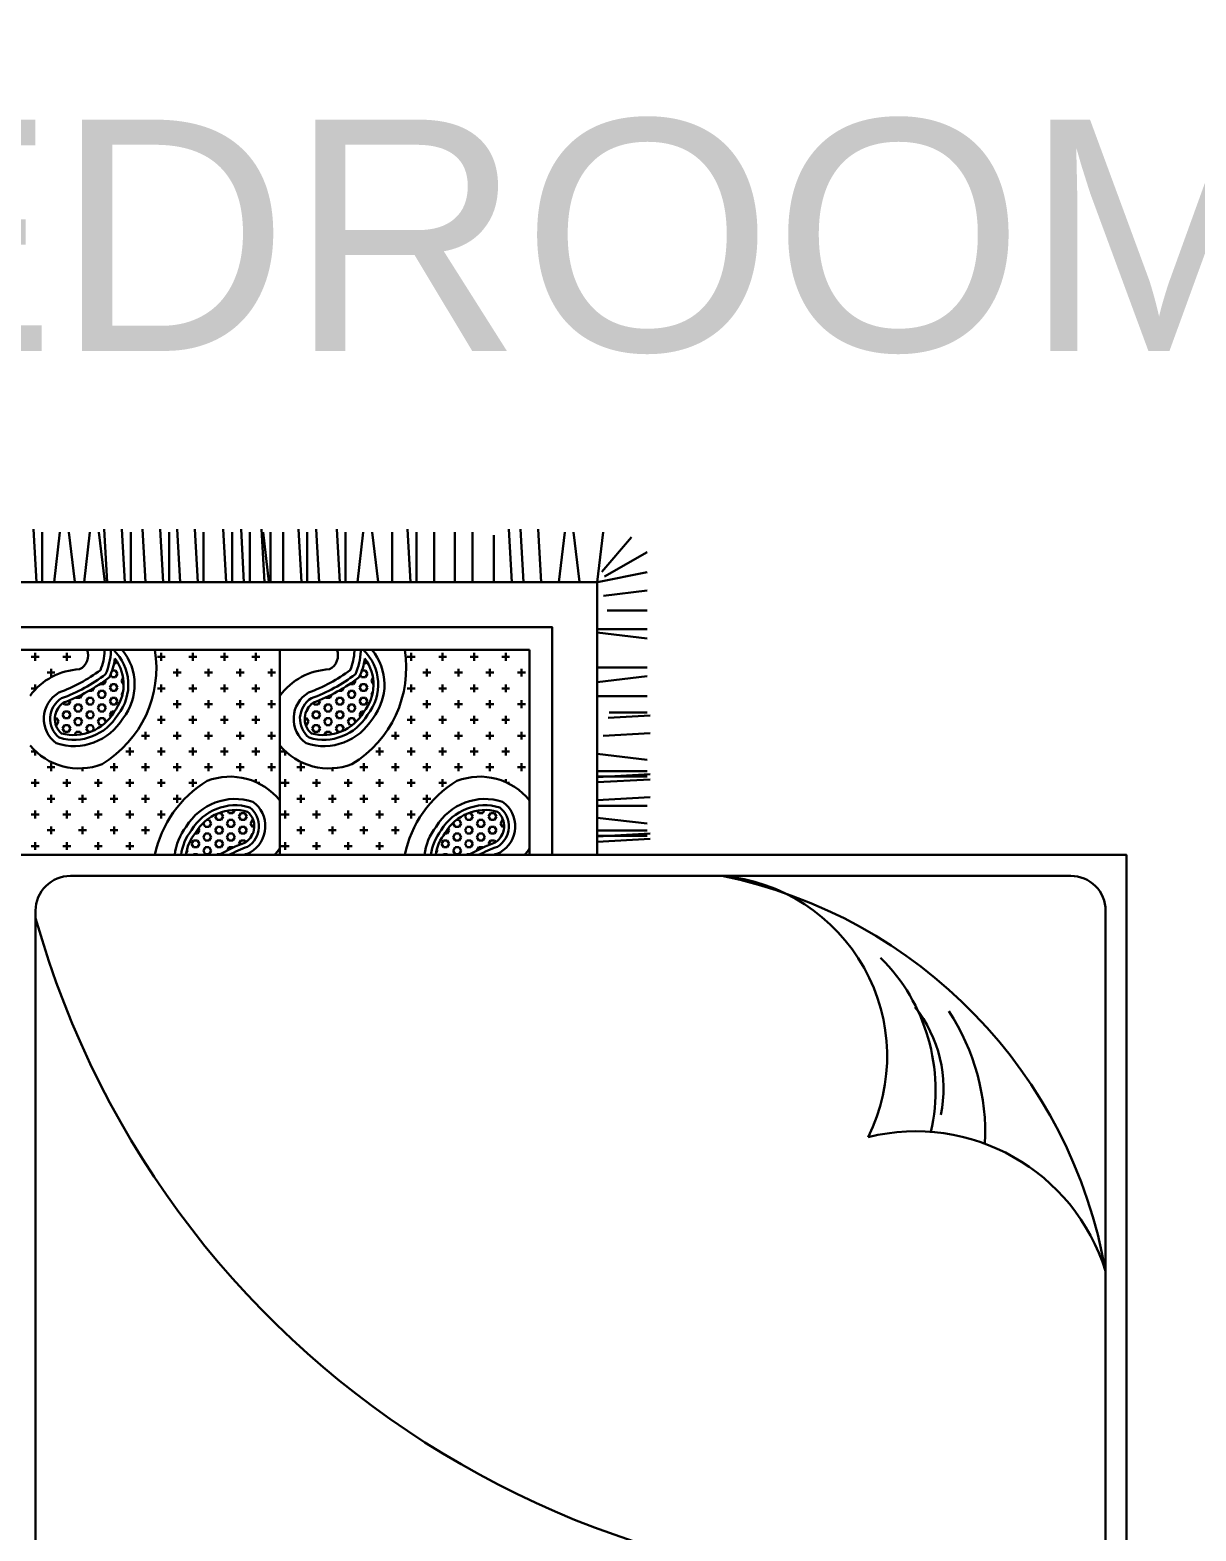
# Model space of a CAD drawing. Header units: millimetres. Extents: x -20622 to 21990, y -10877 to 8500.
# Drawn here: x 1001 to 2511, y 1177 to 3120 of the extents above; entities that cross this region are included whole.
import ezdxf

# ---------------------------------------------------------------- set-up
doc = ezdxf.new("R2010")
doc.units = ezdxf.units.MM
doc.layers.add('DOORS', color=50, linetype='Continuous')
doc.layers.add('Windows', color=190, linetype='Continuous')
doc.layers.add('FURNITURE', color=80, linetype='Continuous', lineweight=30)
doc.styles.get("Standard").update_dxf_attribs({"font": 'arial.ttf'})

msp = doc.modelspace()

# ---------------------------------------------------------------- hatches: boundary and pattern name
at = {"layer": 'FURNITURE'}
h = msp.add_hatch(dxfattribs=at)
h.set_pattern_fill('HEX', color=256, scale=40.82400000000001, angle=179.999999927751, style=0)
h.set_pattern_definition([(179.999999927751, (13389.35235968494, 98.93746873119164), (-1.114538615796642e-08, -8.838655273224003), [5.103000000000001, -10.206]), (299.999999927751, (13389.35235968494, 98.93746873119164), (7.654500007477966, 4.419327626959811), [5.102999999999966, -10.20599999999993]), (239.999999927751, (13384.24935959449, 98.937468737627), (7.654499996332581, -4.419327646264189), [5.102999999999999, -10.206])])
edge = h.paths.add_edge_path()
edge.add_arc((1026.474255986043, 2318.488390461395), 85.0551016991947, 334.70594933194826, 351.7534952807726, ccw=False)
edge.add_arc((966.7186652823607, 2458.714392013134), 223.2729629412815, 290.29971904566617, 307.7385221473898, ccw=False)
edge.add_arc((1057.767567710411, 2228.344015565853), 24.98340301428577, 122.9498137854405, 229.099000839321)
edge.add_arc((1057.486710878657, 2266.940868292545), 59.68639451019318, 254.3738144479003, 329.9117372344874)
edge.add_arc((1065.701414341877, 2272.622590850412), 56.15849300978915, 320.6541087772413, 396.8329980561195)
h = msp.add_hatch(dxfattribs=at)
h.set_pattern_fill('HEX', color=256, scale=40.82400000000001, angle=179.999999927751, style=0)
h.set_pattern_definition([(179.999999927751, (13712.97545576637, 98.93746832310921), (-1.114538615796642e-08, -8.838655273224003), [5.103000000000001, -10.206]), (299.999999927751, (13712.97545576637, 98.93746832310921), (7.654500007477966, 4.419327626959811), [5.102999999999966, -10.20599999999993]), (239.999999927751, (13707.87245578069, 98.93746832954298), (7.654499996332581, -4.419327646264189), [5.102999999999999, -10.206])])
edge = h.paths.add_edge_path()
edge.add_arc((1350.097352119861, 2318.488389703776), 85.05510159721173, 334.7059495599105, 351.75349550873483, ccw=False)
edge.add_arc((1290.341761416176, 2458.714391946628), 223.272963243468, 290.29971900264763, 307.7385221043714, ccw=False)
edge.add_arc((1381.390663844227, 2228.34401519714), 24.98340300974334, 122.9498139353657, 229.0990009892462)
edge.add_arc((1381.109807012471, 2266.940867816849), 59.68639443096919, 254.3738144788484, 329.9117372654354)
edge.add_arc((1389.324510423305, 2272.622590442329), 56.15849300978915, 320.6541087772413, 396.8329980561195)
h = msp.add_hatch(dxfattribs=at)
h.set_pattern_fill('HEX', color=256, scale=40.82400000000001, angle=179.999999927751, style=0)
h.set_pattern_definition([(359.999999927751, (-11065.43252120523, 4218.577521296497), (1.114538615796642e-08, 8.838655273224003), [5.103000000000001, -10.206]), (119.999999927751, (-11065.43252120523, 4218.577521296497), (-7.654500007477966, -4.419327626959811), [5.103000000000002, -10.206]), (59.99999992775103, (-11060.32952121954, 4218.577521290062), (-7.654499996332581, 4.419327646264189), [5.103000000000001, -10.206])])
edge = h.paths.add_edge_path()
edge.add_arc((1357.201173068035, 1858.800597956023), 223.2729630002394, 110.29971903335391, 120.08235245037201, ccw=False)
edge.add_arc((1266.152270664845, 2089.170974474827), 24.98340301376316, 302.9498137853573, 409.0990008392375)
edge.add_arc((1266.433127496284, 2050.574121747717), 59.68639451019318, 74.37381444790033, 149.9117372344874)
edge.add_arc((1258.218424038552, 2044.892399172523), 56.15849302501863, 140.6541087671203, 172.7289613859728)
h = msp.add_hatch(dxfattribs=at)
h.set_pattern_fill('HEX', color=256, scale=40.82400000000001, angle=179.999999927751, style=0)
h.set_pattern_definition([(359.999999927751, (-10741.8094251238, 4218.577520888415), (1.114538615796642e-08, 8.838655273224003), [5.103000000000001, -10.206]), (119.999999927751, (-10741.8094251238, 4218.577520888415), (-7.654500007477966, -4.419327626959811), [5.103000000000002, -10.206]), (59.99999992775103, (-10736.70642513812, 4218.57752088198), (-7.654499996332581, 4.419327646264189), [5.103000000000001, -10.206])])
edge = h.paths.add_edge_path()
edge.add_arc((1680.824269149458, 1858.80059754794), 223.2729630002372, 110.29971903335269, 120.08235245037079, ccw=False)
edge.add_arc((1589.775366746273, 2089.170974066744), 24.98340301376367, 302.9498137853572, 409.0990008392378)
edge.add_arc((1590.056223577713, 2050.574121339634), 59.68639451019344, 74.37381444790108, 149.9117372344882)
edge.add_arc((1581.841520172375, 2044.892398946682), 56.15849294999609, 140.6541089447996, 172.7289615636468)

# ---------------------------------------------------------------- linework, layer by layer
at = {"layer": 'DOORS'}
msp.add_arc((3230.798962974045, 3893.383551768253), 793.411850247796, 180.9665313178041, 270.4839172801899, dxfattribs=at)
at = {"layer": 'FURNITURE'}
for p, q in [((1008.821649909363, 2405.159551336179), (1005.001755833864, 2473.764388657829)), ((1016.461438233377, 2405.159551326546), (1016.46143831508, 2469.953374675276)), ((1031.736079512042, 2405.159551307284), (1039.375867917759, 2469.953374646381)), ((1058.470403277395, 2405.689415115684), (1050.835550299005, 2469.953374631931)), ((1070.627882868861, 2405.159551258242), (1078.267671274578, 2469.953374597339)), ((1097.362206634214, 2405.689415066642), (1089.727353760598, 2469.953374582889)), ((1100.489238849254, 2405.159551220587), (1096.669344773754, 2473.764388542238)), ((1123.403668451932, 2405.159551191692), (1119.583774376433, 2473.764388513343)), ((1131.043456775946, 2405.159551182059), (1131.043456857649, 2469.95337453079)), ((1150.137992216618, 2405.159551157982), (1146.318098141119, 2473.764388479632)), ((1173.052421819297, 2405.159551129087), (1169.232527743798, 2473.764388450737)), ((1180.69221014331, 2405.159551119454), (1180.692210225014, 2469.953374468184)), ((1194.974476310303, 2405.159551101443), (1191.154582234803, 2473.764388423094)), ((1217.888905912981, 2405.159551072548), (1214.069011942256, 2473.764388394199)), ((1225.528694236995, 2405.159551062915), (1225.528694318698, 2469.953374411646)), ((1254.838808383205, 2405.159551025955), (1251.018914307706, 2473.764388347606)), ((1262.478596602445, 2405.159551016322), (1262.478596684148, 2469.953374365053)), ((1277.753237985884, 2405.15955099706), (1273.933343910385, 2473.764388318711)), ((1285.393026309897, 2405.159550987427), (1285.393026391601, 2469.953374336158)), ((1304.487561645796, 2405.15955096335), (1300.66766767507, 2473.764388284999)), ((1310.13272492223, 2405.689414798342), (1302.497872048614, 2469.953374314589)), ((1312.127349969809, 2405.159550953716), (1312.127350051513, 2469.953374302447)), ((1328.55438684587, 2405.689414775112), (1328.554386926764, 2469.8414147787)), ((1352.151560494089, 2405.159550903246), (1348.331666523363, 2473.764388224896)), ((1359.791348818102, 2405.159550893612), (1359.791348899806, 2469.953374242343)), ((1375.065990096768, 2405.159550874351), (1371.246096021268, 2473.764388196001)), ((1401.800313861453, 2405.15955084064), (1397.980419785954, 2473.764388162291)), ((1409.440102185466, 2405.159550831007), (1409.44010226717, 2469.953374179737)), ((1424.714743464132, 2405.159550811745), (1432.354531869849, 2469.953374150842)), ((1451.449067229485, 2405.689414620145), (1443.814214251095, 2469.953374136392)), ((1469.870729048351, 2405.689414596915), (1469.870729129245, 2469.841414600503)), ((1493.467902801343, 2405.159550725049), (1489.648008725844, 2473.764388046699)), ((1501.107691125357, 2405.159550715414), (1501.10769120706, 2469.953374064145)), ((1524.022120728036, 2405.15955068652), (1524.022120809739, 2469.953374035251)), ((1550.756444387947, 2405.159550652809), (1550.756444469651, 2469.953374001539)), ((1573.6708740954, 2405.159550623915), (1573.670874177104, 2469.953373972645)), ((1624.550751132769, 2405.159550559755), (1620.730857162043, 2473.764387881406)), ((1639.830327780795, 2405.159550540488), (1636.010433705296, 2473.764387862138)), ((1662.744757383474, 2405.159550511594), (1658.924863307975, 2473.764387833244)), ((1685.659186986153, 2405.159550482699), (1693.298975287096, 2469.953373821796)), ((1712.393510646732, 2405.689414291098), (1704.758657773116, 2469.953373807346)), ((1735.312875618105, 2405.159550420086), (1742.952663919048, 2469.953373759184)), ((1601.636321634864, 2405.15955058865), (1601.636321711761, 2466.142359970117)), ((1741.326914944304, 2418.619043266997), (1779.827213490633, 2463.434940152627)), ((1744.674778135439, 2412.599020676135), (1800.106698977337, 2444.065879310439)), ((1735.842739408248, 2405.159550419418), (1799.994739454021, 2418.009364406304)), ((1743.316022670531, 2387.665198065478), (1800.106698914726, 2394.412190704472)), ((1748.393246288912, 2368.355675865405), (1799.99473939141, 2368.355675800337)), ((1735.312875541642, 2344.522214339099), (1799.994739361357, 2344.522214257537)), ((1735.312875535968, 2340.024511356915), (1800.106698836511, 2332.384722989756)), ((1007.394501383338, 2313.611918748042), (1007.394501370469, 2303.40591873728)), ((1048.218501373582, 2313.611918696563), (1048.218501360712, 2303.405918685801)), ((1170.690501344312, 2313.611918542128), (1170.690501331443, 2303.405918531366)), ((1211.514501334555, 2313.61191849065), (1211.514501321686, 2303.405918479888)), ((1252.338501324799, 2313.611918439172), (1252.33850131193, 2303.40591842841)), ((1293.162501419816, 2313.611918387694), (1293.162501406947, 2303.405918376931)), ((1494.31359742574, 2313.611918134046), (1494.313597412871, 2303.405918123283)), ((1535.137597520757, 2313.611918082568), (1535.137597507888, 2303.405918071805)), ((1575.961597511001, 2313.61191803109), (1575.961597498132, 2303.405918020327)), ((1616.785597501244, 2313.611917979611), (1616.785597488375, 2303.405917968848)), ((1012.497501362588, 2308.508918729101), (1002.291501391221, 2308.508918741972)), ((1027.806501300334, 2293.199918713351), (1027.806501287463, 2282.993918716)), ((1053.321501352832, 2308.508918677623), (1043.115501381464, 2308.508918690493)), ((1175.793501323562, 2308.508918523188), (1165.587501352195, 2308.508918536058)), ((1191.102501366082, 2293.199918507437), (1191.102501353211, 2282.993918510087)), ((1216.617501313805, 2308.50891847171), (1206.411501342438, 2308.50891848458)), ((1231.926501356325, 2293.199918455959), (1231.926501343454, 2282.993918458608)), ((1257.441501408823, 2308.508918420232), (1247.235501332681, 2308.508918433102)), ((1272.750501346569, 2293.199918404481), (1272.750501333698, 2282.99391840713)), ((1298.265501399066, 2308.508918368753), (1288.059501322925, 2308.508918381623)), ((1313.574501336812, 2293.199918353002), (1313.574501323941, 2282.993918355652)), ((1499.416597509764, 2308.508918115105), (1489.210597433623, 2308.508918127975)), ((1514.72559744751, 2293.199918099355), (1514.725597434639, 2282.993918102004)), ((1540.240597500007, 2308.508918063627), (1530.034597423866, 2308.508918076496)), ((1555.549597437754, 2293.199918047877), (1555.549597424882, 2282.993918050525)), ((1581.064597490251, 2308.508918012149), (1570.85859741411, 2308.508918025018)), ((1596.373597427997, 2293.199917996399), (1596.373597415126, 2282.993917999047)), ((1621.888597480494, 2308.50891796067), (1611.682597509127, 2308.50891797354)), ((1637.197597418241, 2293.19991794492), (1637.197597405369, 2282.993917947569)), ((1735.312875479029, 2294.868525720558), (1799.994739298743, 2294.868525638996)), ((1032.909501384356, 2288.096918708659), (1022.703501308215, 2288.09691872153)), ((1196.20550134533, 2288.096918502746), (1185.999501373963, 2288.096918515616)), ((1237.029501335574, 2288.096918451268), (1226.823501364206, 2288.096918464138)), ((1277.853501325817, 2288.09691839979), (1267.64750135445, 2288.096918412659)), ((1318.67750131606, 2288.096918348311), (1308.471501344693, 2288.096918361181)), ((1519.828597426758, 2288.096918094663), (1509.622597455391, 2288.096918107533)), ((1560.652597417002, 2288.096918043185), (1550.446597445634, 2288.096918056055)), ((1601.476597407245, 2288.096917991707), (1591.270597435878, 2288.096918004577)), ((1642.300597397489, 2288.096917940228), (1632.094597426121, 2288.096917953098)), ((1735.312875455134, 2275.919130136709), (1800.106698775015, 2283.61693332871)), ((1008.829208641062, 2267.684918743484), (1002.29150133974, 2267.684918751728)), ((1007.394501331859, 2272.787918744387), (1007.394501323564, 2266.209820020629)), ((1175.793501272081, 2267.684918532945), (1165.587501300713, 2267.684918545815)), ((1170.690501292833, 2272.787918538474), (1170.690501279963, 2262.581918541123)), ((1216.617501262324, 2267.684918481466), (1206.411501290957, 2267.684918494337)), ((1211.514501283076, 2272.787918486995), (1211.514501270207, 2262.581918489645)), ((1257.441501357342, 2267.684918429988), (1247.2355012812, 2267.684918442858)), ((1252.33850127332, 2272.787918435517), (1252.33850126045, 2262.581918438166)), ((1298.265501347585, 2267.68491837851), (1288.059501271444, 2267.684918391379)), ((1293.162501368337, 2272.787918384039), (1293.162501355468, 2262.581918386688)), ((1499.416597458283, 2267.684918124862), (1489.210597382142, 2267.684918137731)), ((1494.313597374261, 2272.787918130392), (1494.313597361392, 2262.58191813304)), ((1540.240597448526, 2267.684918073383), (1530.034597372385, 2267.684918086253)), ((1535.137597469278, 2272.787918078913), (1535.137597456409, 2262.581918081562)), ((1581.06459743877, 2267.684918021905), (1570.858597362629, 2267.684918034774)), ((1575.961597459522, 2272.787918027435), (1575.961597446652, 2262.581918030083)), ((1621.888597429013, 2267.684917970427), (1611.682597457646, 2267.684917983296)), ((1616.785597449765, 2272.787917975957), (1616.785597436896, 2262.581917978605)), ((1735.312875431984, 2257.560418506137), (1799.994739251699, 2257.560418424575)), ((1196.205501293851, 2247.272918499092), (1185.999501322483, 2247.272918511962)), ((1191.102501314601, 2252.375918504621), (1191.102501301733, 2242.16991850727)), ((1237.029501284094, 2247.272918447614), (1226.823501312727, 2247.272918460483)), ((1231.926501304844, 2252.375918453143), (1231.926501291977, 2242.169918455792)), ((1277.853501274338, 2247.272918396136), (1267.64750130297, 2247.272918409004)), ((1272.750501295088, 2252.375918401664), (1272.75050128222, 2242.169918404314)), ((1318.677501264581, 2247.272918344657), (1308.471501293214, 2247.272918357526)), ((1313.574501285331, 2252.375918350186), (1313.574501272464, 2242.169918352835)), ((1519.828597375279, 2247.272918091008), (1509.622597403912, 2247.272918103879)), ((1514.725597396029, 2252.375918096539), (1514.725597383162, 2242.169918099187)), ((1560.652597365523, 2247.27291803953), (1550.446597394155, 2247.2729180524)), ((1555.549597386273, 2252.375918045061), (1555.549597373405, 2242.169918047709)), ((1601.476597355766, 2247.272917988052), (1591.270597384399, 2247.272918000922)), ((1596.373597376516, 2252.375917993582), (1596.373597363649, 2242.169917996231)), ((1642.300597346009, 2247.272917936573), (1632.094597374642, 2247.272917949444)), ((1637.19759736676, 2252.375917942104), (1637.197597353892, 2242.169917944752)), ((1750.738230951305, 2236.264594068097), (1800.106698715303, 2236.264594005845)), ((1175.793501220605, 2226.860918530128), (1165.587501249238, 2226.860918542999)), ((1170.690501241355, 2231.96391853482), (1170.690501228484, 2221.757918537468)), ((1216.617501210849, 2226.86091847865), (1206.411501239481, 2226.86091849152)), ((1211.514501231599, 2231.963918483341), (1211.514501218728, 2221.75791848599)), ((1257.441501305866, 2226.860918427172), (1247.235501229725, 2226.860918440042)), ((1252.338501221842, 2231.963918431863), (1252.338501208971, 2221.757918434511)), ((1298.26550129611, 2226.860918375693), (1288.059501219968, 2226.860918388563)), ((1293.16250131686, 2231.963918380385), (1293.162501303988, 2221.757918383033)), ((1499.416597406807, 2226.860918122045), (1489.210597330666, 2226.860918134915)), ((1494.313597322784, 2231.963918126737), (1494.313597309912, 2221.757918129386)), ((1540.240597397051, 2226.860918070567), (1530.03459732091, 2226.860918083436)), ((1535.137597417801, 2231.963918075258), (1535.13759740493, 2221.757918077908)), ((1581.064597387294, 2226.860918019089), (1570.858597311153, 2226.860918031958)), ((1575.961597408044, 2231.96391802378), (1575.961597395173, 2221.757918026429)), ((1621.888597377538, 2226.86091796761), (1611.68259740617, 2226.86091798048)), ((1616.785597398288, 2231.963917972302), (1616.785597385417, 2221.757917974951)), ((1749.371831527824, 2229.407603705999), (1803.917712665179, 2232.444699852444)), ((1155.38150125213, 2206.448918560327), (1145.175501280763, 2206.448918573196)), ((1150.278501272882, 2211.551918565856), (1150.278501260011, 2201.345918568505)), ((1196.205501242373, 2206.448918508849), (1185.999501271006, 2206.448918521718)), ((1191.102501263125, 2211.551918514378), (1191.102501250254, 2201.345918517027)), ((1237.029501232617, 2206.44891845737), (1226.823501261249, 2206.44891847024)), ((1231.926501253369, 2211.551918462899), (1231.926501240498, 2201.345918465548)), ((1277.85350122286, 2206.448918405892), (1267.647501251493, 2206.448918418761)), ((1272.750501243612, 2211.551918411421), (1272.750501230741, 2201.34591841407)), ((1318.677501213104, 2206.448918354414), (1308.471501241736, 2206.448918367282)), ((1313.574501233856, 2211.551918359943), (1313.574501220985, 2201.345918362592)), ((1479.004597333558, 2206.448918152243), (1468.798597362191, 2206.448918165113)), ((1473.90159735431, 2211.551918157774), (1473.901597341439, 2201.345918160422)), ((1519.828597323802, 2206.448918100765), (1509.622597352434, 2206.448918113635)), ((1514.725597344554, 2211.551918106295), (1514.725597331682, 2201.345918108944)), ((1560.652597314045, 2206.448918049286), (1550.446597342678, 2206.448918062157)), ((1555.549597334797, 2211.551918054817), (1555.549597321926, 2201.345918057465)), ((1601.476597304289, 2206.448917997808), (1591.270597332921, 2206.448918010678)), ((1596.37359732504, 2211.551918003339), (1596.373597312169, 2201.345918005987)), ((1642.300597294532, 2206.44891794633), (1632.094597323165, 2206.4489179592)), ((1637.197597315284, 2211.551917951861), (1637.197597302413, 2201.345917954509)), ((1742.883130041779, 2206.131885416185), (1803.917712636285, 2209.530270249765)), ((1008.086228992493, 2186.03691873795), (1002.291501236783, 2186.036918745257)), ((1007.394501223283, 2186.684047973679), (1007.394501216033, 2180.933918739727)), ((1134.969501178881, 2186.036918577952), (1124.763501207513, 2186.036918590822)), ((1129.866501199633, 2191.139918583482), (1129.866501186763, 2180.933918585292)), ((1175.793501169124, 2186.036918526474), (1165.587501197757, 2186.036918539344)), ((1170.690501189876, 2191.139918532003), (1170.690501177007, 2180.933918533814)), ((1216.617501159368, 2186.036918474995), (1206.411501188, 2186.036918487865)), ((1211.51450118012, 2191.139918480525), (1211.51450116725, 2180.933918482336)), ((1257.441501254385, 2186.036918423517), (1247.235501178244, 2186.036918436387)), ((1252.338501170363, 2191.139918429047), (1252.338501157494, 2180.933918430857)), ((1298.265501244628, 2186.036918372039), (1288.059501168487, 2186.036918384908)), ((1293.16250126538, 2191.139918377568), (1293.162501252511, 2180.933918379379)), ((1331.709325073922, 2186.036918329866), (1325.914597318211, 2186.036918337174)), ((1331.017597304712, 2186.684047565597), (1331.017597297461, 2180.933918331644)), ((1458.592597260309, 2186.03691816987), (1448.386597288942, 2186.036918182739)), ((1453.489597281061, 2191.139918175399), (1453.489597268192, 2180.933918177209)), ((1499.416597355326, 2186.036918118391), (1489.210597279185, 2186.036918131261)), ((1494.313597271304, 2191.13991812392), (1494.313597258435, 2180.933918125731)), ((1540.24059734557, 2186.036918066912), (1530.034597269429, 2186.036918079782)), ((1535.137597366322, 2191.139918072442), (1535.137597353452, 2180.933918074253)), ((1581.064597335813, 2186.036918015434), (1570.858597259672, 2186.036918028304)), ((1575.961597356565, 2191.139918020964), (1575.961597343696, 2180.933918022774)), ((1621.888597326057, 2186.036917963956), (1611.682597354689, 2186.036917976826)), ((1616.785597346809, 2191.139917969485), (1616.785597333939, 2180.933917971296)), ((1735.312875337708, 2182.795946597572), (1800.106698638248, 2175.156158217839)), ((1032.90950122992, 2165.624918711946), (1022.703501153779, 2165.624918724815)), ((1027.806501145897, 2170.727918716637), (1027.806501133029, 2160.521918719285)), ((1068.63050123269, 2164.20429385216), (1068.630501228046, 2160.521918667807)), ((1114.557501210407, 2165.624918608989), (1104.351501134266, 2165.624918621858)), ((1109.454501231157, 2170.72791861368), (1109.45450121829, 2160.521918616329)), ((1155.381501200651, 2165.624918557511), (1145.175501229283, 2165.62491857038)), ((1150.278501221401, 2170.727918562202), (1150.278501208533, 2160.52191856485)), ((1196.205501190894, 2165.624918506032), (1185.999501219527, 2165.624918518902)), ((1191.102501211644, 2170.727918510724), (1191.102501198777, 2160.521918513372)), ((1237.029501181138, 2165.624918454554), (1226.82350120977, 2165.624918467423)), ((1231.926501201888, 2170.727918459245), (1231.92650118902, 2160.521918461894)), ((1277.853501171381, 2165.624918403076), (1267.647501200014, 2165.624918415944)), ((1272.750501192131, 2170.727918407767), (1272.750501179264, 2160.521918410415)), ((1318.677501161625, 2165.624918351597), (1308.471501190257, 2165.624918364466)), ((1313.574501182375, 2170.727918356289), (1313.574501169507, 2160.521918358937)), ((1356.532597311349, 2165.624918303863), (1346.326597235207, 2165.624918316732)), ((1351.429597332099, 2170.727918308554), (1351.429597319231, 2160.521918311203)), ((1392.253597314118, 2164.204293444078), (1392.253597309475, 2160.521918259725)), ((1438.180597291836, 2165.624918200906), (1427.974597320468, 2165.624918213775)), ((1433.077597312586, 2170.727918205597), (1433.077597299718, 2160.521918208246)), ((1479.004597282079, 2165.624918149427), (1468.798597310712, 2165.624918162297)), ((1473.901597302829, 2170.727918154119), (1473.901597289962, 2160.521918156768)), ((1519.828597272322, 2165.624918097948), (1509.622597300955, 2165.624918110819)), ((1514.725597293072, 2170.727918102641), (1514.725597280205, 2160.52191810529)), ((1560.652597262566, 2165.62491804647), (1550.446597291198, 2165.62491805934)), ((1555.549597283316, 2170.727918051162), (1555.549597270448, 2160.521918053812)), ((1601.476597252809, 2165.624917994992), (1591.270597281442, 2165.624918007862)), ((1596.373597273559, 2170.727917999684), (1596.373597260692, 2160.521918002333)), ((1642.300597243053, 2165.624917943514), (1632.094597271685, 2165.624917956384)), ((1637.197597263803, 2170.727917948206), (1637.197597250935, 2160.521917950855)), ((1735.312875309703, 2160.588541397902), (1800.106698619877, 2160.5885413162)), ((1012.497501156675, 2145.212918728733), (1002.291501185307, 2145.212918741602)), ((1007.394501177425, 2150.315918747673), (1007.394501164554, 2140.109918736911)), ((1053.321501146918, 2145.212918677254), (1043.115501175551, 2145.212918690124)), ((1048.218501167668, 2150.315918696195), (1048.218501154797, 2140.109918685433)), ((1094.145501137162, 2145.212918625776), (1083.939501165794, 2145.212918638646)), ((1089.042501157912, 2150.315918644716), (1089.042501145041, 2140.109918633954)), ((1134.969501127405, 2145.212918574298), (1124.763501156038, 2145.212918587167)), ((1129.866501148155, 2150.315918593238), (1129.866501135284, 2140.109918582476)), ((1175.793501117649, 2145.21291852282), (1165.587501146281, 2145.212918535689)), ((1170.690501138399, 2150.31591854176), (1170.690501125528, 2140.109918530998)), ((1216.617501107892, 2145.212918471341), (1206.411501136525, 2145.212918484211)), ((1211.514501128642, 2150.315918490282), (1211.514501115771, 2140.109918479519)), ((1293.162501213903, 2150.315918387325), (1293.162501208933, 2146.375938426928)), ((1298.265501193153, 2145.212918368385), (1295.677438762421, 2145.212918371648)), ((1336.120597238103, 2145.21291832065), (1325.914597266736, 2145.212918333519)), ((1331.017597258853, 2150.31591833959), (1331.017597245982, 2140.109918328828)), ((1376.944597228347, 2145.212918269171), (1366.738597256979, 2145.212918282041)), ((1371.841597249097, 2150.315918288112), (1371.841597236225, 2140.10991827735)), ((1417.76859721859, 2145.212918217693), (1407.562597247223, 2145.212918230563)), ((1412.66559723934, 2150.315918236633), (1412.665597226469, 2140.109918225871)), ((1458.592597208833, 2145.212918166215), (1448.386597237466, 2145.212918179084)), ((1453.489597229584, 2150.315918185155), (1453.489597216712, 2140.109918174393)), ((1499.416597303851, 2145.212918114736), (1489.21059722771, 2145.212918127606)), ((1494.313597219827, 2150.315918133677), (1494.313597206956, 2140.109918122915)), ((1540.240597294094, 2145.212918063257), (1530.034597217953, 2145.212918076128)), ((1535.137597314844, 2150.315918082199), (1535.137597301973, 2140.109918071436)), ((1616.785597295331, 2150.315917979242), (1616.785597290362, 2146.375938018846)), ((1621.888597274581, 2145.212917960301), (1619.300534948623, 2145.212917963565)), ((1735.312875300071, 2152.948753112446), (1803.917712569753, 2156.76864716196)), ((1735.312875301055, 2153.729047528918), (1800.106698611229, 2153.729047447215)), ((1735.31287529142, 2146.0892592443), (1803.917712561102, 2149.909153293814)), ((1032.909501178443, 2124.800918708291), (1022.703501102302, 2124.800918721161)), ((1027.806501094421, 2129.903918713821), (1027.80650108155, 2119.69791871563)), ((1073.733501168686, 2124.800918656812), (1063.527501092545, 2124.800918669683)), ((1068.630501189438, 2129.903918662342), (1068.630501176567, 2119.697918664152)), ((1114.55750115893, 2124.800918605334), (1104.351501082789, 2124.800918618204)), ((1109.454501179682, 2129.903918610864), (1109.454501166811, 2119.697918612674)), ((1155.381501149173, 2124.800918553856), (1145.175501177806, 2124.800918566726)), ((1150.278501169925, 2129.903918559386), (1150.278501157054, 2119.697918561195)), ((1196.205501139417, 2124.800918502377), (1185.999501168049, 2124.800918515248)), ((1191.102501160169, 2129.903918507907), (1191.102501147298, 2119.697918509717)), ((1356.532597259871, 2124.800918300209), (1346.32659718373, 2124.800918313077)), ((1351.429597280623, 2129.903918305738), (1351.429597267752, 2119.697918307548)), ((1397.356597250115, 2124.80091824873), (1387.150597278747, 2124.800918261599)), ((1392.253597270867, 2129.903918254259), (1392.253597257995, 2119.69791825607)), ((1438.180597240358, 2124.800918197252), (1427.974597268991, 2124.80091821012)), ((1433.07759726111, 2129.903918202781), (1433.077597248239, 2119.697918204592)), ((1479.004597230602, 2124.800918145773), (1468.798597259234, 2124.800918158642)), ((1473.901597251353, 2129.903918151303), (1473.901597238482, 2119.697918153113)), ((1519.828597220845, 2124.800918094295), (1509.622597249478, 2124.800918107164)), ((1514.725597241597, 2129.903918099824), (1514.725597228726, 2119.697918101635)), ((1735.312875262525, 2123.174829641621), (1803.917712532208, 2126.994723704545)), ((1012.497501105194, 2104.388918738489), (1002.291501133826, 2104.388918751359)), ((1007.394501125946, 2109.491918744018), (1007.394501113076, 2099.285918746667)), ((1053.321501095437, 2104.388918687011), (1043.11550112407, 2104.38891869988)), ((1048.218501116189, 2109.49191869254), (1048.21850110332, 2099.285918695189)), ((1094.145501085681, 2104.388918635533), (1083.939501114313, 2104.388918648402)), ((1089.042501106433, 2109.491918641062), (1089.042501093563, 2099.285918643711)), ((1134.969501075924, 2104.388918584054), (1124.763501104557, 2104.388918596924)), ((1129.866501096676, 2109.491918589583), (1129.866501083807, 2099.285918592233)), ((1175.793501066168, 2104.388918532576), (1165.5875010948, 2104.388918545445)), ((1170.69050108692, 2109.491918538105), (1170.69050107405, 2099.285918540754)), ((1336.120597186622, 2104.388918330406), (1325.914597215255, 2104.388918343276)), ((1331.017597207374, 2109.491918335936), (1331.017597194505, 2099.285918338584)), ((1376.944597176865, 2104.388918278928), (1366.738597205498, 2104.388918291797)), ((1371.841597197617, 2109.491918284458), (1371.841597184748, 2099.285918287106)), ((1417.768597167109, 2104.38891822745), (1407.562597195742, 2104.388918240319)), ((1412.665597187861, 2109.49191823298), (1412.665597174991, 2099.285918235628)), ((1458.592597157352, 2104.388918175971), (1448.386597185985, 2104.388918188841)), ((1453.489597178104, 2109.491918181501), (1453.489597165235, 2099.28591818415)), ((1499.41659725237, 2104.388918124492), (1489.210597176228, 2104.388918137362)), ((1494.313597168348, 2109.491918130023), (1494.313597155478, 2099.285918132671)), ((1735.312875252894, 2115.535041357002), (1800.106698563068, 2115.5350412753)), ((1735.312875233631, 2100.260400038942), (1800.106698534173, 2092.620611672621)), ((1032.909501126964, 2083.976918704636), (1022.703501050823, 2083.976918717506)), ((1027.80650104294, 2089.079918710166), (1027.806501030072, 2078.873918712814)), ((1073.733501117207, 2083.976918653158), (1063.527501041066, 2083.976918666028)), ((1068.630501137957, 2089.079918658687), (1068.63050112509, 2078.873918661336)), ((1114.557501107451, 2083.976918601679), (1104.351501031309, 2083.97691861455)), ((1109.454501128201, 2089.079918607209), (1109.454501115333, 2078.873918609857)), ((1155.381501097694, 2083.976918550201), (1145.175501126327, 2083.976918563071)), ((1150.278501118444, 2089.079918555731), (1150.278501105577, 2078.873918558379)), ((1356.532597208392, 2083.976918296554), (1346.326597132251, 2083.976918309423)), ((1351.429597229142, 2089.079918302084), (1351.429597216274, 2078.873918304732)), ((1397.356597198635, 2083.976918245075), (1387.150597227268, 2083.976918257945)), ((1392.253597219385, 2089.079918250605), (1392.253597206518, 2078.873918253254)), ((1438.180597188879, 2083.976918193597), (1427.974597217511, 2083.976918206467)), ((1433.077597209629, 2089.079918199127), (1433.077597196761, 2078.873918201775)), ((1479.004597179122, 2083.976918142118), (1468.798597207755, 2083.976918154988)), ((1473.901597199872, 2089.079918147649), (1473.901597187005, 2078.873918150297)), ((1735.31287521259, 2083.574324741758), (1800.106698522764, 2083.574324660054)), ((1735.312875202957, 2075.934536457139), (1803.917712472641, 2079.754430520064)), ((1012.497501053718, 2063.564918735673), (1002.291501082351, 2063.564918748542)), ((1007.394501074468, 2068.667918740364), (1007.394501061597, 2058.461918743013)), ((1053.321501043962, 2063.564918684195), (1043.115501072594, 2063.564918697064)), ((1048.218501064712, 2068.667918688886), (1048.218501051841, 2058.461918691534)), ((1094.145501034205, 2063.564918632716), (1083.939501062838, 2063.564918645586)), ((1089.042501054955, 2068.667918637408), (1089.042501042084, 2058.461918640056)), ((1134.969501024449, 2063.564918581238), (1124.763501053081, 2063.564918594107)), ((1129.866501045199, 2068.667918585929), (1129.866501032328, 2058.461918588578)), ((1336.120597135146, 2063.56491832759), (1325.914597163779, 2063.564918340459)), ((1331.017597155897, 2068.667918332281), (1331.017597143025, 2058.46191833493)), ((1376.94459712539, 2063.564918276112), (1366.738597154023, 2063.564918288981)), ((1371.84159714614, 2068.667918280803), (1371.841597133269, 2058.461918283452)), ((1417.768597115633, 2063.564918224633), (1407.562597144266, 2063.564918237503)), ((1412.665597136383, 2068.667918229325), (1412.665597123512, 2058.461918231974)), ((1458.592597105877, 2063.564918173155), (1448.386597134509, 2063.564918186024)), ((1453.489597126627, 2068.667918177846), (1453.489597113756, 2058.461918180496)), ((1735.312875203941, 2076.714830887023), (1800.106698514115, 2076.714830805319)), ((1735.312875194308, 2069.075042588993), (1803.91771246399, 2072.89493665108))]:
    msp.add_line(p, q, dxfattribs=at)
for points in [[(980.8755186143553, 1276.66721465119), (589.4835858130118, 1276.667215144729), (589.48358723602, 2405.159551864956), (1735.312875618105, 2405.159550420086), (1735.312875172776, 2051.999998094684)], [(980.8755186878952, 1334.987214644317), (647.8035859324846, 1334.987215064315), (647.8035872084129, 2346.839551797451), (1676.99287549863, 2346.839550499662), (1676.992875126844, 2051.999998168225)], [(676.9635859922219, 1364.147215024527), (676.9635871946084, 2317.679551751125), (1647.832875438893, 2317.679550526876)], [(1324.209779022449, 2051.999998613078), (1324.209779357465, 2317.679550934959)], [(1647.832875438893, 2317.679550526876), (1647.832875103877, 2051.999998204996)], [(2420.875517372042, 224.9999972310416), (2420.875519675856, 2051.999997230202), (980.8755195920367, 2051.999999046016), (980.8755172882229, 224.9999990468548)]]:
    msp.add_lwpolyline(points, dxfattribs=at)
for points in [[(1000.58668312002, 2193.953367815986, 0.3224756214508726), (1093.96643940871, 2169.650335948771, 0.3064658726302449), (1162.398231316751, 2317.679551139001)], [(1097.199440438988, 2316.064685884741, -0.09025133795253606), (1091.811108808228, 2291.303436162942, -0.07363654167371357), (1037.927811425974, 2262.235881619455, 0.5411217863543134), (1034.694810497516, 2196.564739529601, 0.3490391417785465), (1120.908092870997, 2228.862022020546, 0.3549231788205707), (1119.855223580656, 2317.679551192648)], [(1105.359450325703, 2315.785047851895, -0.09750625641589006), (1098.447175955533, 2286.083440765627, -0.07525265259921875), (1041.457200130288, 2254.832079815252, 0.5209691084379954), (1038.486270633914, 2203.933419172154, 0.3456067798843852), (1114.179353096499, 2233.52081895655, 0.3900242836171294), (1108.700593755042, 2317.679551206713)], [(1324.209779201448, 2193.953367407903, 0.3224756214508726), (1417.589535490139, 2169.650335540689, 0.3064658726302449), (1486.021327398179, 2317.679550730918)], [(1420.822536520416, 2316.064685476658, -0.09025133795253606), (1415.434204889656, 2291.303435754859, -0.07363654167371357), (1361.550907612176, 2262.235881211372, 0.5411217863543134), (1358.317906578945, 2196.564739121518, 0.3490391417785466), (1444.531188952426, 2228.862021612462, 0.3549231788205707), (1443.478319662085, 2317.679550784564)], [(1428.982546407131, 2315.785047443812, -0.09750625641589004), (1422.070272036961, 2286.083440357544, -0.07525265259921875), (1365.08029631649, 2254.83207940717, 0.5209691084379954), (1362.109366715342, 2203.933418764071, 0.3456067798843853), (1437.802449177927, 2233.520818548466, 0.3900242836171294), (1432.32368983647, 2317.67955079863)], [(1324.20977911133, 2122.486162780416, 0.3271189914956898), (1229.953398966229, 2147.86465409149, 0.2102833993703764), (1162.486574460008, 2051.999998817009)], [(1647.832875192758, 2122.486162372333, 0.327118991495692), (1553.576495152431, 2147.864653683406, 0.2102833993703764), (1486.109670541437, 2051.999998408925)], [(1277.523452694249, 2051.999998671949, -0.01086483780214031), (1285.992026948967, 2055.279108408233, 0.5411217863543134), (1289.225027877426, 2120.950250498086, 0.3490391417785466), (1203.011745503944, 2088.652968007143, 0.1432655877602277), (1188.131001765096, 2051.999998784671)], [(1601.146548775678, 2051.999998263866, -0.01086483780214387), (1609.615123030395, 2055.279108000151, 0.5411217863543134), (1612.848123958855, 2120.950250090003, 0.3490391417785465), (1526.634841690146, 2088.65296759906, 0.1432655877602136), (1511.754097846524, 2051.999998376588)], [(1258.065723312275, 2051.999998696485, -0.03069133284519858), (1282.462638244653, 2062.682910212436, 0.5209691084379954), (1285.433567741029, 2113.581570868107, 0.3456067798843853), (1209.740485278442, 2083.99417108455, 0.1420380717962864), (1196.343217916974, 2051.999998774316)], [(1245.286886427739, 2051.999998712598, -0.04271073334092054), (1279.740849051757, 2068.206219203877, 0.4993946391985515), (1282.51025358876, 2108.054481056206, 0.3420739398306334), (1214.78922762888, 2080.496910657042, 0.1408739072014579), (1202.51152709704, 2051.999998766538)], [(1581.688819393703, 2051.999998288402, -0.03069133284519554), (1606.085734326081, 2062.682909804353, 0.5209691084379955), (1609.056663927231, 2113.581570460024, 0.3456067798843853), (1533.36358135987, 2083.994170676467, 0.1420380717963073), (1519.966313998402, 2051.999998366233)], [(1568.909982509167, 2051.999998304516, -0.04271073334092054), (1603.363945133186, 2068.206218795794, 0.4993946391985516), (1606.133349670188, 2108.054480648124, 0.3420739398306334), (1538.412323710309, 2080.496910248959, 0.1408739072014354), (1526.134623283242, 2051.999998358455)], [(2393.875517417033, 280.6216231152515), (2393.875519559919, 1979.999997262573, 0.4142135623731124), (2348.875519574753, 2024.999997321831), (1052.875519625044, 2024.999998956064, 0.4142135623731097), (1007.875519526391, 1979.999999010294), (1007.875517383505, 280.6216248629717)]]:
    msp.add_lwpolyline(points, format="xyb", dxfattribs=at)
for points in [[(1110.649899724407, 2306.288745946398, -0.07452144396591523), (1103.374863087956, 2282.147408740789, -0.07623832618237616), (1044.178989323183, 2249.308770837222, 0.4993946391985515), (1041.409584786181, 2209.460508984055, 0.3420739398306333), (1109.13061074606, 2237.01807938322, 0.3452009433040969)], [(1434.272995805835, 2306.288745538315, -0.07452144396591523), (1426.997959274158, 2282.147408332707, -0.07623832618237616), (1367.802085404612, 2249.30877042914, 0.4993946391985515), (1365.032680972383, 2209.460508575971, 0.3420739398306334), (1432.753706827489, 2237.018078975137, 0.3452009433040968)]]:
    msp.add_lwpolyline(points, format="xyb", close=True, dxfattribs=at)
for centre, radius, start, end in [((1055.677871532816, 2310.412662623439), 20.24010253141786, 297.0088137015816, 21.04089266587455), ((1379.300967614245, 2310.412662215357), 20.24010253141786, 297.0088137015816, 21.04089266587455), ((1068.496334259597, 2208.216347098753), 84.24177638248095, 92.46752812125891, 143.7193272294492), ((1392.119430341025, 2208.21634669067), 84.24177638248095, 92.46752812125891, 143.7193272294492), ((1255.423504115344, 2109.298642928935), 84.24177638248095, 317.1431477701939, 324.7393256073098), ((1579.046600301546, 2109.298642520852), 84.24177638248095, 317.1431477701939, 324.7393256073098), ((1769.30226190832, 1403.952172980143), 634.0346786438296, 9.910621020260605, 78.38344897339636), ((1876.442927362796, 1791.453439107908), 234.4470935779283, 333.483536752344, 84.97652096428499), ((2150.807090708751, 2292.809225422905), 1187.638339720686, 195.7708109333364, 281.8099104775624), ((1931.600222700681, 1747.513177852907), 242.0757609997702, 347.1155727623964, 45.10481534661378), ((2014.483904851804, 1749.568182622357), 169.3765053327285, 348.3590649274046, 38.53383414219537), ((1951.41350427764, 1692.02386465528), 286.5760261183928, 357.2246837939624, 33.41029472390123), ((2147.929467438445, 1436.774583850627), 257.5102205439724, 17.2359974741741, 103.8634826020835)]:
    msp.add_arc(centre, radius, start, end, dxfattribs=at)

# ---------------------------------------------------------------- texts
at = {"layer": 'Windows', "insert": (475.9131993483752, 3003.949067660972), "char_height": 299.3635929976413, "attachment_point": 1}
msp.add_mtext_dynamic_manual_height_columns('BEDROOM 1', width=2495.889443179592, gutter_width=1496.817964988206, heights=[0], dxfattribs=at)

doc.saveas('drawing.dxf')
